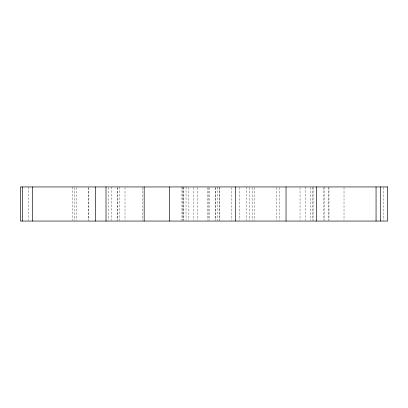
<?xml version="1.0" encoding="UTF-8"?>
<svg xmlns="http://www.w3.org/2000/svg" width="408" height="408" viewBox="0 0 408 408"><rect width="100%" height="100%" fill="white"/><g stroke="black" fill="none" stroke-linecap="round" stroke-linejoin="round"><path stroke-width="0.31" stroke-dasharray="2.04 1.53" d="M383.392 187.573L383.392 220.427M344.015 187.573L344.015 220.427M328.976 186.941L328.976 220.427M328.552 187.573L328.552 220.427M324.712 186.941L324.712 220.427M323.671 187.573L323.671 220.427M313.094 186.941L313.094 220.427M312.416 187.573L312.416 220.427M310.615 187.573L310.615 220.427M305.633 186.941L305.633 220.427M300.038 187.573L300.038 220.427M279.419 187.573L279.419 220.427M276.262 187.573L276.262 220.427M254.271 187.573L254.271 220.427M252.322 187.573L252.322 220.427M249.512 187.573L249.512 220.427M246.213 186.941L246.213 220.427M239.741 187.573L239.741 220.427M231.805 187.573L231.805 220.427M219.29 186.941L219.29 220.427M219.178 187.573L219.178 220.427M217.673 186.941L217.673 220.427M215.791 187.573L215.791 220.427M215.246 187.573L215.246 220.427M209.304 187.573L209.304 220.427M208.228 187.573L208.228 220.427M207.402 187.573L207.402 220.427M197.742 187.573L197.742 220.427M193.871 187.573L193.871 220.427M188.863 187.573L188.863 220.427M186.028 186.941L186.028 220.427M183.6 186.941L183.6 220.427M183.136 187.573L183.136 220.427M182.111 186.941L182.111 220.427M181.983 186.941L181.983 220.427M142.637 187.573L142.637 220.427M125.011 187.573L125.011 220.427M119.182 186.941L119.182 220.427M117.652 187.573L117.652 220.427M117.407 187.573L117.407 220.427M111.399 186.941L111.399 220.427M108.768 187.573L108.768 220.427M88.857 187.573L88.857 220.427M88.179 187.573L88.179 220.427M76.699 187.573L76.699 220.427M74.644 187.573L74.644 220.427M72.721 186.941L72.721 220.427M28.733 186.941L28.733 220.427"/><path stroke-width="0.61" d="M380.302 186.941L380.302 221.059M376.054 186.941L376.054 221.059M316.455 186.941L316.455 221.059M286.039 186.941L286.039 221.059M235.681 186.941L235.681 221.059M169.468 186.941L169.468 221.059M144.167 186.941L144.167 221.059M106.014 186.941L106.014 221.059M95.385 186.941L95.385 221.059M32.604 186.941L32.604 221.059M22.67 186.941L22.67 221.059M387.6 186.941L20.4 186.941L20.4 221.059L387.6 221.059L387.6 186.941"/></g></svg>
